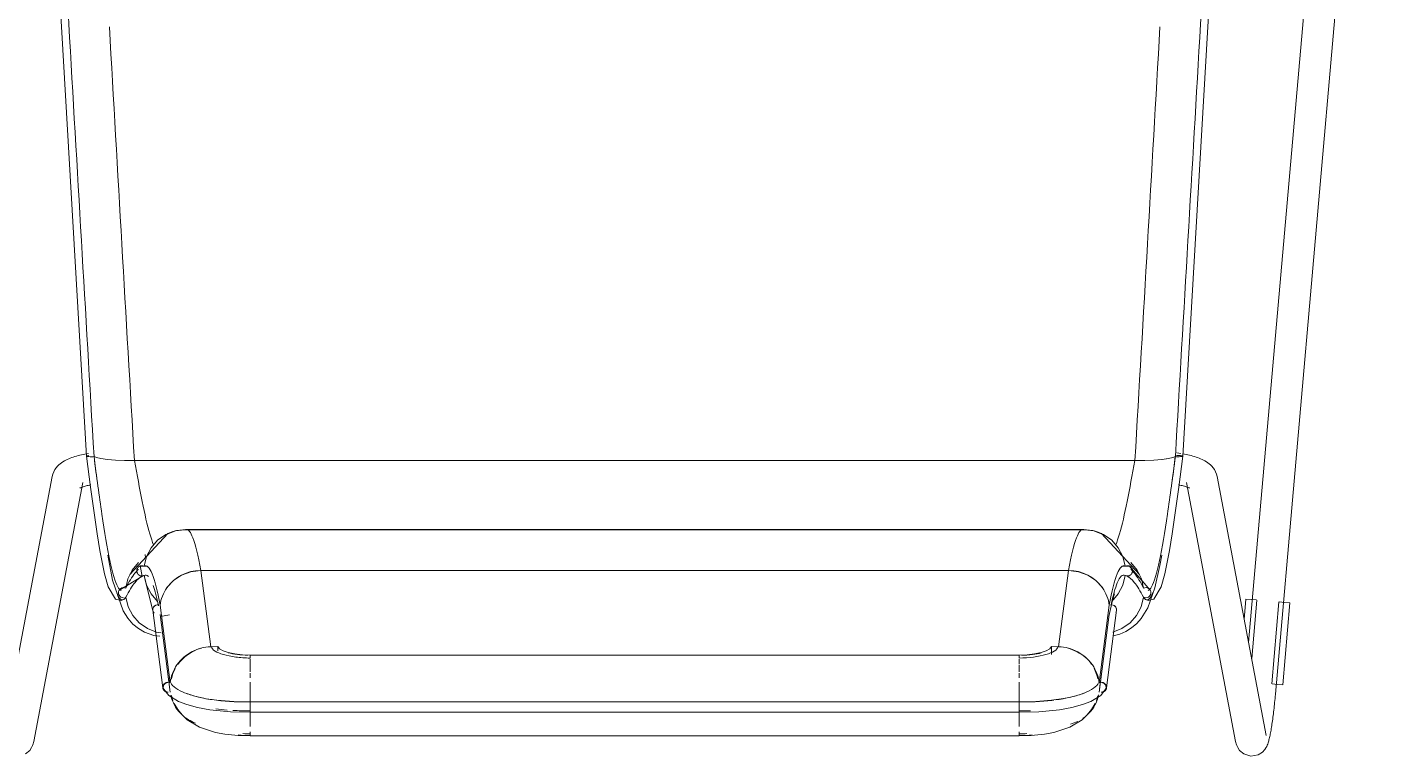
# Model space of a CAD drawing. Header units: millimetres. Extents: x 155927 to 326028, y -36033 to 97293.
# Drawn here: x 159058 to 159575, y 16565 to 16844 of the extents above; entities that cross this region are included whole.
import ezdxf

# ---------------------------------------------------------------- set-up
doc = ezdxf.new("R2010")
doc.units = ezdxf.units.MM
doc.header["$MEASUREMENT"] = 0
doc.layers.add('I-FURN', color=8, linetype='CONTINUOUS', lineweight=9)

msp = doc.modelspace()

# ---------------------------------------------------------------- linework, layer by layer
at = {"layer": 'I-FURN'}
for p, q in [((159563.41, 17032.58), (159526.12, 16608.08)), ((159536.42, 16588.21), (159575.37, 17031.53)), ((159080.7, 16679.5), (159061.41, 17011.41)), ((159500.93, 16679.5), (159520.22, 17011.41)), ((159073.31, 16678.22), (159073.87, 16678.48)), ((159073.87, 16678.48), (159074.44, 16678.71)), ((159074.44, 16678.71), (159075.02, 16678.93)), ((159075.02, 16678.93), (159075.61, 16679.14)), ((159075.61, 16679.14), (159076.22, 16679.33)), ((159076.22, 16679.33), (159076.83, 16679.51)), ((159076.83, 16679.51), (159077.46, 16679.69)), ((159077.46, 16679.69), (159078.11, 16679.85)), ((159078.11, 16679.85), (159078.76, 16680)), ((159078.76, 16680), (159079.43, 16680.14)), ((159079.43, 16680.14), (159080.11, 16680.28)), ((159080.11, 16680.28), (159080.8, 16680.4)), ((159080.76, 16679.55), (159080.7, 16679.5)), ((159080.7, 16679.5), (159080.76, 16679.55)), ((159080.7, 16679.49), (159082.26, 16667.64)), ((159080.8, 16680.4), (159081.51, 16680.52)), ((159080.94, 16679.6), (159081.23, 16679.64)), ((159081.24, 16679.64), (159080.95, 16679.6)), ((159081.26, 16679.35), (159080.96, 16679.39)), ((159080.97, 16679.39), (159081.27, 16679.35)), ((159081.23, 16679.64), (159081.61, 16679.68)), ((159081.62, 16679.68), (159081.24, 16679.64)), ((159081.65, 16679.32), (159081.26, 16679.35)), ((159081.27, 16679.35), (159081.65, 16679.32)), ((159081.65, 16679.32), (159082.11, 16679.29)), ((159082.1, 16679.29), (159081.65, 16679.32)), ((159082.6, 16679.28), (159082.1, 16679.29)), ((159082.11, 16679.29), (159082.6, 16679.29)), ((159082.6, 16679.29), (159083.1, 16679.29)), ((159083.09, 16679.29), (159082.6, 16679.28)), ((159083.57, 16679.31), (159083.09, 16679.29)), ((159083.1, 16679.29), (159083.57, 16679.31)), ((159084.47, 16678.91), (159083.57, 16679.31)), ((159083.57, 16679.31), (159084.47, 16678.91)), ((159086.21, 16678.54), (159084.47, 16678.91)), ((159084.47, 16678.91), (159086.22, 16678.54)), ((159088.68, 16678.23), (159086.21, 16678.54)), ((159086.22, 16678.54), (159088.71, 16678.23)), ((159492.92, 16678.23), (159495.42, 16678.54)), ((159495.42, 16678.54), (159492.96, 16678.23)), ((159495.42, 16678.54), (159497.16, 16678.91)), ((159497.16, 16678.91), (159495.43, 16678.54)), ((159498.07, 16679.31), (159497.16, 16678.91)), ((159497.16, 16678.91), (159498.07, 16679.31)), ((159498.07, 16679.31), (159498.54, 16679.29)), ((159498.54, 16679.29), (159498.07, 16679.31)), ((159498.54, 16679.29), (159499.03, 16679.29)), ((159499.04, 16679.28), (159498.54, 16679.29)), ((159499.07, 16679.71), (159498.57, 16679.71)), ((159498.58, 16679.71), (159499.08, 16679.71)), ((159499.41, 16680.63), (159498.68, 16680.73)), ((159499.03, 16679.29), (159499.53, 16679.29)), ((159499.53, 16679.29), (159499.04, 16679.28)), ((159499.56, 16679.7), (159499.07, 16679.71)), ((159499.08, 16679.71), (159499.57, 16679.7)), ((159500.93, 16679.49), (159499.38, 16667.64)), ((159500.12, 16680.52), (159499.41, 16680.63)), ((159499.53, 16679.29), (159499.98, 16679.32)), ((159499.98, 16679.32), (159499.53, 16679.29)), ((159500.01, 16679.68), (159499.56, 16679.7)), ((159499.57, 16679.7), (159500.02, 16679.68)), ((159499.98, 16679.32), (159500.37, 16679.35)), ((159500.37, 16679.35), (159499.98, 16679.32)), ((159500.39, 16679.64), (159500.01, 16679.68)), ((159500.02, 16679.68), (159500.4, 16679.64)), ((159500.37, 16679.35), (159500.67, 16679.39)), ((159500.67, 16679.39), (159500.37, 16679.35)), ((159500.68, 16679.6), (159500.39, 16679.64)), ((159500.4, 16679.64), (159500.69, 16679.6)), ((159500.67, 16679.39), (159500.86, 16679.44)), ((159500.86, 16679.44), (159500.67, 16679.39)), ((159500.87, 16679.55), (159500.68, 16679.6)), ((159500.69, 16679.6), (159500.87, 16679.55)), ((159501.52, 16680.28), (159500.83, 16680.4)), ((159500.93, 16679.5), (159500.86, 16679.44)), ((159500.86, 16679.44), (159500.93, 16679.49)), ((159500.93, 16679.5), (159500.87, 16679.55)), ((159500.87, 16679.55), (159500.93, 16679.5)), ((159502.2, 16680.14), (159501.52, 16680.28)), ((159502.87, 16680), (159502.2, 16680.14)), ((159503.53, 16679.85), (159502.87, 16680)), ((159504.17, 16679.69), (159503.53, 16679.85)), ((159504.8, 16679.51), (159504.17, 16679.69)), ((159505.42, 16679.33), (159504.8, 16679.51)), ((159506.02, 16679.14), (159505.42, 16679.33)), ((159506.61, 16678.93), (159506.02, 16679.14)), ((159507.19, 16678.71), (159506.61, 16678.93)), ((159507.76, 16678.48), (159507.19, 16678.71)), ((159508.33, 16678.22), (159507.76, 16678.48)), ((159067.77, 16672.64), (159068.13, 16673.53)), ((159068.13, 16673.53), (159068.57, 16674.32)), ((159068.57, 16674.32), (159069.05, 16675.01)), ((159069.05, 16675.01), (159069.56, 16675.61)), ((159069.56, 16675.61), (159070.08, 16676.12)), ((159070.08, 16676.12), (159070.61, 16676.58)), ((159070.61, 16676.58), (159071.14, 16676.98)), ((159071.14, 16676.98), (159071.68, 16677.34)), ((159071.68, 16677.34), (159072.22, 16677.66)), ((159072.22, 16677.66), (159072.75, 16677.95)), ((159072.75, 16677.95), (159073.31, 16678.22)), ((159091.76, 16677.99), (159088.71, 16678.23)), ((159088.71, 16678.23), (159091.81, 16677.99)), ((159095.29, 16677.84), (159091.81, 16677.99)), ((159091.81, 16677.99), (159095.35, 16677.84)), ((159099.04, 16677.78), (159095.35, 16677.84)), ((159095.35, 16677.84), (159099.12, 16677.78)), ((159099.12, 16677.78), (159482.52, 16677.78)), ((159482.52, 16677.78), (159099.12, 16677.78)), ((159482.52, 16677.78), (159486.28, 16677.84)), ((159486.29, 16677.84), (159482.59, 16677.78)), ((159486.28, 16677.84), (159489.82, 16677.99)), ((159489.87, 16677.99), (159486.35, 16677.84)), ((159489.82, 16677.99), (159492.92, 16678.23)), ((159492.92, 16678.23), (159489.87, 16677.99)), ((159508.88, 16677.95), (159508.33, 16678.22)), ((159509.41, 16677.66), (159508.88, 16677.95)), ((159509.95, 16677.34), (159509.41, 16677.66)), ((159510.49, 16676.98), (159509.95, 16677.34)), ((159511.02, 16676.58), (159510.49, 16676.98)), ((159511.55, 16676.12), (159511.02, 16676.58)), ((159512.07, 16675.61), (159511.55, 16676.12)), ((159512.58, 16675.01), (159512.07, 16675.61)), ((159513.07, 16674.32), (159512.58, 16675.01)), ((159513.5, 16673.53), (159513.07, 16674.32)), ((159513.87, 16672.64), (159513.5, 16673.53)), ((159067.51, 16671.65), (159048.69, 16572.36)), ((159060.48, 16570.12), (159079.3, 16669.42)), ((159067.51, 16671.65), (159067.77, 16672.64)), ((159080.12, 16667.97), (159080.51, 16668.08)), ((159080.51, 16668.08), (159080.93, 16668.19)), ((159080.93, 16668.19), (159081.38, 16668.29)), ((159081.38, 16668.29), (159081.85, 16668.39)), ((159081.85, 16668.39), (159082.34, 16668.49)), ((159499.78, 16668.39), (159499.29, 16668.49)), ((159500.25, 16668.29), (159499.78, 16668.39)), ((159500.7, 16668.19), (159500.25, 16668.29)), ((159501.12, 16668.08), (159500.7, 16668.19)), ((159501.52, 16667.97), (159501.12, 16668.08)), ((159502.33, 16669.42), (159521.15, 16570.12)), ((159514.12, 16671.65), (159513.87, 16672.64)), ((159532.94, 16572.36), (159514.12, 16671.65)), ((159078.08, 16667.19), (159078.1, 16667.2)), ((159078.1, 16667.2), (159078.18, 16667.24)), ((159078.18, 16667.24), (159078.26, 16667.29)), ((159078.26, 16667.29), (159078.42, 16667.37)), ((159078.42, 16667.37), (159078.61, 16667.45)), ((159078.61, 16667.45), (159078.84, 16667.55)), ((159078.84, 16667.55), (159079.11, 16667.65)), ((159079.11, 16667.65), (159079.41, 16667.76)), ((159079.41, 16667.76), (159079.75, 16667.86)), ((159079.75, 16667.86), (159080.12, 16667.97)), ((159082.26, 16667.64), (159083.61, 16657.71)), ((159499.38, 16667.64), (159498.02, 16657.71)), ((159501.88, 16667.86), (159501.52, 16667.97)), ((159502.22, 16667.76), (159501.88, 16667.86)), ((159502.52, 16667.65), (159502.22, 16667.76)), ((159502.79, 16667.55), (159502.52, 16667.65)), ((159503.02, 16667.45), (159502.79, 16667.55)), ((159503.22, 16667.37), (159503.02, 16667.45)), ((159503.37, 16667.29), (159503.22, 16667.37)), ((159503.46, 16667.24), (159503.37, 16667.29)), ((159503.53, 16667.2), (159503.46, 16667.24)), ((159503.55, 16667.19), (159503.53, 16667.2)), ((159083.61, 16657.71), (159084.79, 16649.69)), ((159498.02, 16657.71), (159496.84, 16649.69)), ((159084.79, 16649.69), (159085.83, 16643.38)), ((159097.25, 16634.16), (159111.85, 16649.86)), ((159111.06, 16649.44), (159107.93, 16647.27)), ((159107.93, 16647.26), (159111.07, 16649.43)), ((159110.75, 16649.26), (159115.21, 16650.99)), ((159114.63, 16650.8), (159111.06, 16649.44)), ((159111.07, 16649.43), (159114.63, 16650.8)), ((159111.85, 16649.86), (159113.77, 16650.56)), ((159118.42, 16651.28), (159114.63, 16650.8)), ((159114.63, 16650.8), (159118.42, 16651.27)), ((159115.21, 16650.99), (159118.96, 16651.43)), ((159118.42, 16651.28), (159463.21, 16651.28)), ((159463.21, 16651.28), (159118.42, 16651.28)), ((159157.87, 16651.43), (159118.96, 16651.43)), ((159462.67, 16651.43), (159157.87, 16651.43)), ((159466.42, 16650.99), (159462.67, 16651.43)), ((159467, 16650.8), (159463.21, 16651.28)), ((159463.21, 16651.27), (159467, 16650.8)), ((159470.88, 16649.26), (159466.42, 16650.99)), ((159467, 16650.8), (159470.57, 16649.43)), ((159470.57, 16649.44), (159467, 16650.8)), ((159469.78, 16649.86), (159467.86, 16650.56)), ((159484.38, 16634.16), (159469.78, 16649.86)), ((159473.71, 16647.27), (159470.57, 16649.44)), ((159470.57, 16649.43), (159473.7, 16647.26)), ((159496.84, 16649.69), (159495.8, 16643.38)), ((159085.83, 16643.38), (159087.63, 16634.36)), ((159105.42, 16644.4), (159103.66, 16641)), ((159103.67, 16641), (159105.42, 16644.39)), ((159107.93, 16647.27), (159105.42, 16644.4)), ((159105.42, 16644.39), (159107.93, 16647.26)), ((159473.7, 16647.26), (159476.21, 16644.39)), ((159476.21, 16644.4), (159473.71, 16647.27)), ((159477.97, 16641), (159476.21, 16644.4)), ((159476.21, 16644.39), (159477.96, 16641)), ((159495.8, 16643.38), (159494, 16634.36)), ((159088.81, 16641.58), (159090.71, 16631.92)), ((159100.59, 16638.67), (159098.19, 16635.83)), ((159098.2, 16635.83), (159100.59, 16638.67)), ((159100.48, 16636.89), (159100.87, 16637.2)), ((159100.86, 16637.2), (159100.48, 16636.89)), ((159101.31, 16637.4), (159100.86, 16637.2)), ((159100.87, 16637.2), (159101.32, 16637.4)), ((159100.96, 16637.25), (159103.84, 16637.3)), ((159101.26, 16637.39), (159102.09, 16633.5)), ((159101.8, 16637.49), (159101.31, 16637.4)), ((159101.32, 16637.4), (159101.81, 16637.48)), ((159102.3, 16637.45), (159101.8, 16637.49)), ((159101.81, 16637.48), (159102.3, 16637.45)), ((159102.3, 16637.45), (159102.77, 16637.28)), ((159102.77, 16637.29), (159102.3, 16637.45)), ((159103.66, 16641), (159102.77, 16637.29)), ((159480.67, 16637.25), (159477.79, 16637.3)), ((159478.86, 16637.29), (159477.97, 16641)), ((159478.86, 16637.28), (159479.33, 16637.45)), ((159479.33, 16637.45), (159478.86, 16637.29)), ((159479.83, 16637.49), (159479.33, 16637.45)), ((159479.33, 16637.45), (159479.82, 16637.48)), ((159479.82, 16637.48), (159480.32, 16637.4)), ((159480.32, 16637.4), (159479.83, 16637.49)), ((159480.32, 16637.4), (159480.77, 16637.2)), ((159480.77, 16637.2), (159480.32, 16637.4)), ((159488.5, 16627.97), (159480.37, 16637.39)), ((159480.77, 16637.2), (159481.15, 16636.89)), ((159481.15, 16636.89), (159480.77, 16637.2)), ((159481.04, 16638.67), (159483.44, 16635.83)), ((159483.45, 16635.83), (159481.04, 16638.67)), ((159490.2, 16628.99), (159492.09, 16637.52)), ((159492.09, 16637.52), (159492.83, 16641.58)), ((159087.63, 16634.36), (159089.04, 16629.36)), ((159090.71, 16631.92), (159094.7, 16620.2)), ((159093.14, 16627.97), (159102.53, 16633.68)), ((159095.76, 16628.89), (159096.55, 16632.51)), ((159096.55, 16632.51), (159095.76, 16628.9)), ((159096.55, 16632.51), (159098.2, 16635.83)), ((159098.19, 16635.83), (159096.55, 16632.51)), ((159099.93, 16635.53), (159100, 16636.02)), ((159100, 16636.02), (159099.93, 16635.53)), ((159100, 16635.04), (159099.93, 16635.53)), ((159099.93, 16635.53), (159100, 16635.04)), ((159100, 16636.02), (159100.19, 16636.48)), ((159100.19, 16636.48), (159100, 16636.02)), ((159100.19, 16634.58), (159100, 16635.04)), ((159100, 16635.04), (159100.19, 16634.58)), ((159100.19, 16636.48), (159100.48, 16636.89)), ((159100.48, 16636.89), (159100.19, 16636.48)), ((159100.48, 16634.18), (159100.19, 16634.58)), ((159100.19, 16634.58), (159100.48, 16634.18)), ((159100.87, 16633.86), (159100.48, 16634.18)), ((159100.48, 16634.18), (159100.86, 16633.86)), ((159100.86, 16633.86), (159101.31, 16633.66)), ((159101.32, 16633.66), (159100.87, 16633.86)), ((159101.31, 16633.66), (159101.8, 16633.58)), ((159101.81, 16633.58), (159101.32, 16633.66)), ((159101.8, 16633.58), (159102.3, 16633.62)), ((159102.3, 16633.62), (159101.81, 16633.58)), ((159102.77, 16633.78), (159102.3, 16633.62)), ((159102.3, 16633.62), (159102.77, 16633.78)), ((159102.77, 16633.78), (159103.66, 16630.06)), ((159103.13, 16631.93), (159102.8, 16633.8)), ((159106.1, 16620.32), (159103.13, 16631.93)), ((159117.14, 16633.88), (159114.03, 16631.81)), ((159120.69, 16635.2), (159117.14, 16633.88)), ((159124.46, 16635.68), (159120.69, 16635.2)), ((159128.32, 16606.4), (159124.46, 16635.68)), ((159124.46, 16635.68), (159457.17, 16635.68)), ((159457.17, 16635.68), (159124.46, 16635.68)), ((159457.17, 16635.68), (159453.31, 16606.4)), ((159460.94, 16635.2), (159457.17, 16635.68)), ((159464.49, 16633.88), (159460.94, 16635.2)), ((159467.6, 16631.81), (159464.49, 16633.88)), ((159477.97, 16630.06), (159478.86, 16633.78)), ((159479.33, 16633.62), (159478.86, 16633.78)), ((159478.86, 16633.78), (159479.33, 16633.62)), ((159479.54, 16633.5), (159479.11, 16633.68)), ((159479.82, 16633.58), (159479.33, 16633.62)), ((159479.33, 16633.62), (159479.83, 16633.58)), ((159480.32, 16633.66), (159479.82, 16633.58)), ((159479.83, 16633.58), (159480.32, 16633.66)), ((159480.77, 16633.86), (159480.32, 16633.66)), ((159480.32, 16633.66), (159480.77, 16633.86)), ((159481.15, 16634.18), (159480.77, 16633.86)), ((159480.77, 16633.86), (159481.15, 16634.18)), ((159481.15, 16636.89), (159481.44, 16636.48)), ((159481.45, 16636.48), (159481.15, 16636.89)), ((159481.44, 16634.58), (159481.15, 16634.18)), ((159481.15, 16634.18), (159481.45, 16634.58)), ((159481.44, 16636.48), (159481.63, 16636.02)), ((159481.63, 16635.04), (159481.44, 16634.58)), ((159481.64, 16636.02), (159481.45, 16636.48)), ((159481.45, 16634.58), (159481.64, 16635.04)), ((159481.63, 16636.02), (159481.7, 16635.53)), ((159481.7, 16635.53), (159481.63, 16635.04)), ((159481.7, 16635.53), (159481.64, 16636.02)), ((159481.64, 16635.04), (159481.7, 16635.53)), ((159483.44, 16635.83), (159485.08, 16632.51)), ((159485.09, 16632.51), (159483.45, 16635.83)), ((159485.08, 16632.51), (159485.87, 16628.89)), ((159485.87, 16628.9), (159485.09, 16632.51)), ((159494, 16634.36), (159492.6, 16629.36)), ((159089.04, 16629.36), (159091.81, 16624.72)), ((159092.94, 16627.11), (159093, 16627.6)), ((159093, 16627.6), (159092.94, 16627.11)), ((159093.01, 16626.63), (159092.94, 16627.11)), ((159092.94, 16627.11), (159093.01, 16626.63)), ((159093, 16627.6), (159093.18, 16628.06)), ((159093.18, 16628.06), (159093, 16627.6)), ((159093.18, 16628.06), (159093.47, 16628.46)), ((159093.47, 16628.46), (159093.18, 16628.06)), ((159093.47, 16628.46), (159093.85, 16628.78)), ((159093.85, 16628.78), (159093.47, 16628.46)), ((159094.3, 16628.99), (159093.85, 16628.78)), ((159093.85, 16628.78), (159094.3, 16628.98)), ((159094.79, 16629.08), (159094.3, 16628.99)), ((159094.3, 16628.98), (159094.79, 16629.07)), ((159095.29, 16629.05), (159094.79, 16629.08)), ((159094.79, 16629.07), (159095.29, 16629.05)), ((159095.29, 16629.05), (159095.76, 16628.89)), ((159095.76, 16628.9), (159095.29, 16629.05)), ((159103.66, 16630.06), (159105.42, 16626.67)), ((159105.42, 16626.67), (159107.93, 16623.8)), ((159114.03, 16631.81), (159111.54, 16629.07)), ((159470.09, 16629.07), (159467.6, 16631.81)), ((159473.71, 16623.8), (159476.21, 16626.67)), ((159474.71, 16626.7), (159473.95, 16624.26)), ((159476.21, 16626.67), (159477.97, 16630.06)), ((159485.87, 16628.89), (159486.34, 16629.05)), ((159486.34, 16629.05), (159485.87, 16628.9)), ((159486.84, 16629.08), (159486.34, 16629.05)), ((159486.34, 16629.05), (159486.84, 16629.07)), ((159487.34, 16628.99), (159486.84, 16629.08)), ((159486.84, 16629.07), (159487.33, 16628.98)), ((159487.33, 16628.98), (159487.78, 16628.78)), ((159487.79, 16628.78), (159487.34, 16628.99)), ((159487.53, 16621.37), (159490.2, 16628.99)), ((159487.78, 16628.78), (159488.16, 16628.46)), ((159488.16, 16628.46), (159487.79, 16628.78)), ((159488.16, 16628.46), (159488.45, 16628.06)), ((159488.45, 16628.06), (159488.16, 16628.46)), ((159488.34, 16628.24), (159488.47, 16628.03)), ((159488.45, 16628.06), (159488.63, 16627.6)), ((159488.64, 16627.6), (159488.45, 16628.06)), ((159488.69, 16627.11), (159488.62, 16626.63)), ((159488.62, 16626.63), (159488.7, 16627.11)), ((159488.63, 16627.6), (159488.69, 16627.11)), ((159488.7, 16627.11), (159488.64, 16627.6)), ((159492.6, 16629.36), (159489.83, 16624.72)), ((159091.81, 16624.72), (159093.99, 16624.19)), ((159093.21, 16626.18), (159093.01, 16626.63)), ((159093.01, 16626.63), (159093.21, 16626.17)), ((159093.51, 16625.78), (159093.21, 16626.18)), ((159093.21, 16626.17), (159093.51, 16625.78)), ((159093.9, 16625.47), (159093.51, 16625.78)), ((159093.51, 16625.78), (159093.89, 16625.47)), ((159093.89, 16625.47), (159094.35, 16625.28)), ((159094.35, 16625.28), (159093.9, 16625.47)), ((159093.99, 16624.19), (159094.91, 16624.49)), ((159094.85, 16625.2), (159094.35, 16625.28)), ((159094.35, 16625.28), (159094.84, 16625.2)), ((159095.81, 16625.41), (159095.34, 16625.25)), ((159095.34, 16625.24), (159095.81, 16625.41)), ((159095.81, 16625.41), (159096.72, 16621.78)), ((159096.72, 16621.78), (159098.46, 16618.46)), ((159106.32, 16621.54), (159106.14, 16621.1)), ((159106.62, 16621.92), (159106.32, 16621.54)), ((159107, 16622.22), (159106.62, 16621.92)), ((159107.45, 16622.42), (159107, 16622.22)), ((159107.95, 16622.49), (159107.45, 16622.42)), ((159108.44, 16622.46), (159107.95, 16622.49)), ((159108.91, 16622.3), (159112.76, 16592.6)), ((159472.72, 16622.3), (159468.88, 16592.6)), ((159473.95, 16624.26), (159472.58, 16617.97)), ((159473.69, 16622.49), (159473.19, 16622.46)), ((159474.18, 16622.42), (159473.69, 16622.49)), ((159474.63, 16622.22), (159474.18, 16622.42)), ((159475.01, 16621.92), (159474.63, 16622.22)), ((159475.31, 16621.54), (159475.01, 16621.92)), ((159475.5, 16621.1), (159475.31, 16621.54)), ((159483.17, 16618.46), (159484.91, 16621.78)), ((159484.91, 16621.78), (159485.82, 16625.41)), ((159486.29, 16625.25), (159485.82, 16625.41)), ((159485.82, 16625.41), (159486.29, 16625.24)), ((159486.79, 16625.2), (159486.29, 16625.25)), ((159486.29, 16625.24), (159486.79, 16625.2)), ((159487.64, 16624.19), (159486.73, 16624.49)), ((159487.28, 16625.28), (159486.79, 16625.2)), ((159486.79, 16625.2), (159487.28, 16625.28)), ((159487.73, 16625.47), (159487.28, 16625.28)), ((159487.28, 16625.28), (159487.74, 16625.47)), ((159489.83, 16624.72), (159487.64, 16624.19)), ((159488.12, 16625.78), (159487.73, 16625.47)), ((159487.74, 16625.47), (159488.13, 16625.78)), ((159488.42, 16626.18), (159488.12, 16625.78)), ((159488.13, 16625.78), (159488.43, 16626.17)), ((159488.62, 16626.63), (159488.42, 16626.18)), ((159488.43, 16626.17), (159488.62, 16626.63)), ((159525.08, 16624.71), (159524.39, 16616.82)), ((159525.08, 16624.71), (159527.12, 16624.53)), ((159527.12, 16624.53), (159529.19, 16624.35)), ((159527.34, 16601.9), (159529.31, 16624.34)), ((159537.76, 16623.6), (159535, 16592.19)), ((159537.88, 16623.59), (159539.95, 16623.41)), ((159541.99, 16623.23), (159539.23, 16591.81)), ((159539.95, 16623.41), (159541.99, 16623.23)), ((159094.7, 16620.2), (159096.51, 16617.38)), ((159096.51, 16617.38), (159098.51, 16615.14)), ((159098.46, 16618.46), (159100.94, 16615.63)), ((159106.14, 16621.1), (159106.07, 16620.63)), ((159106.07, 16620.63), (159106.13, 16620.16)), ((159109.94, 16590.62), (159106.08, 16620.4)), ((159106.13, 16620.16), (159106.32, 16619.72)), ((159106.32, 16619.72), (159106.62, 16619.33)), ((159112.78, 16589.06), (159108.93, 16618.75)), ((159109.06, 16617.97), (159112.55, 16618.66)), ((159472.7, 16618.75), (159468.85, 16589.06)), ((159475.55, 16620.4), (159471.69, 16590.62)), ((159475.31, 16619.72), (159475.5, 16620.16)), ((159475.56, 16620.63), (159475.5, 16621.1)), ((159475.5, 16620.16), (159475.56, 16620.63)), ((159480.69, 16615.63), (159483.17, 16618.46)), ((159483.28, 16615.29), (159485.02, 16617.25)), ((159485.02, 16617.25), (159487.53, 16621.37)), ((159098.51, 16615.14), (159100.67, 16613.36)), ((159100.67, 16613.36), (159102.95, 16612.02)), ((159100.94, 16615.63), (159104.02, 16613.46)), ((159102.95, 16612.02), (159106.55, 16610.72)), ((159104.02, 16613.46), (159107.54, 16612.06)), ((159109.28, 16611.69), (159107.54, 16612.07)), ((159107.54, 16612.06), (159109.28, 16611.69)), ((159474.1, 16612.06), (159477.61, 16613.46)), ((159474.24, 16610.55), (159476.74, 16611.2)), ((159476.74, 16611.2), (159479.11, 16612.23)), ((159477.61, 16613.46), (159480.69, 16615.63)), ((159479.11, 16612.23), (159481.31, 16613.61)), ((159481.31, 16613.61), (159483.28, 16615.29)), ((159106.55, 16610.72), (159108.81, 16610.43)), ((159131.04, 16606.47), (159128.32, 16606.4)), ((159131.04, 16606.47), (159131.04, 16604.8)), ((159131.67, 16605.61), (159131.04, 16606.47)), ((159131.04, 16606.45), (159131.04, 16604.8)), ((159450.6, 16606.47), (159449.96, 16605.61)), ((159450.6, 16603.46), (159450.6, 16606.47)), ((159453.31, 16606.4), (159450.6, 16606.47)), ((159450.6, 16603.46), (159450.6, 16606.45)), ((159133.03, 16604.82), (159131.67, 16605.61)), ((159135.01, 16604.15), (159133.03, 16604.82)), ((159137.5, 16603.64), (159135.01, 16604.15)), ((159140.35, 16603.32), (159137.5, 16603.64)), ((159143.39, 16603.21), (159140.35, 16603.32)), ((159438.24, 16603.21), (159143.39, 16603.21)), ((159143.39, 16603.15), (159438.24, 16603.15)), ((159143.39, 16599.89), (159143.39, 16601.62)), ((159441.28, 16603.32), (159438.24, 16603.21)), ((159438.24, 16601.62), (159438.24, 16599.89)), ((159444.13, 16603.64), (159441.28, 16603.32)), ((159446.62, 16604.15), (159444.13, 16603.64)), ((159448.61, 16604.82), (159446.62, 16604.15)), ((159449.96, 16605.61), (159448.61, 16604.82)), ((159143.39, 16599.82), (159143.39, 16599.75)), ((159143.39, 16596.84), (159143.39, 16599.79)), ((159143.39, 16594.47), (159143.39, 16596.31)), ((159438.24, 16599.75), (159438.24, 16599.82)), ((159438.24, 16599.3), (159438.24, 16596.84)), ((159438.24, 16596.31), (159438.24, 16594.47)), ((159112.01, 16595.03), (159112.32, 16592.59)), ((159143.39, 16589.29), (159143.39, 16592.84)), ((159438.24, 16592.84), (159438.24, 16589.29)), ((159469.63, 16595.03), (159469.01, 16590.25)), ((159537.19, 16591.99), (159535.12, 16592.18)), ((159539.23, 16591.81), (159537.19, 16591.99)), ((159110.29, 16590.12), (159112.19, 16587.74)), ((159112.19, 16587.74), (159116.02, 16585.43)), ((159116.02, 16585.43), (159119.18, 16584.24)), ((159118.72, 16588.58), (159122.16, 16587.48)), ((159122.16, 16587.48), (159126.59, 16586.51)), ((159126.59, 16586.51), (159130.6, 16585.92)), ((159130.6, 16585.92), (159137.17, 16585.39)), ((159137.17, 16585.39), (159143.39, 16585.31)), ((159143.39, 16589.09), (159143.39, 16585.28)), ((159143.39, 16585.28), (159143.39, 16589.09)), ((159438.24, 16585.31), (159143.39, 16585.31)), ((159438.24, 16585.28), (159438.24, 16589.09)), ((159438.24, 16589.09), (159438.24, 16585.28)), ((159438.24, 16585.31), (159444.65, 16585.4)), ((159438.24, 16585.3), (159438.24, 16581.35)), ((159438.24, 16585.2), (159438.24, 16585.3)), ((159444.65, 16585.4), (159450.64, 16585.88)), ((159450.64, 16585.88), (159456.08, 16586.71)), ((159456.08, 16586.71), (159459.57, 16587.51)), ((159459.57, 16587.51), (159462.4, 16588.39)), ((159462.4, 16588.39), (159462.91, 16588.58)), ((159465.62, 16585.43), (159462.45, 16584.24)), ((159469.45, 16587.74), (159465.62, 16585.43)), ((159471.34, 16590.12), (159469.45, 16587.74)), ((159536.12, 16585.06), (159536.19, 16585.8)), ((159536.19, 16585.8), (159536.27, 16586.55)), ((159536.27, 16586.55), (159536.34, 16587.3)), ((159536.34, 16587.3), (159536.4, 16588.05)), ((159536.4, 16588.05), (159536.42, 16588.21)), ((159114.32, 16584.63), (159115.65, 16582.36)), ((159115.65, 16582.36), (159117.32, 16580.29)), ((159117.32, 16580.29), (159119.3, 16578.45)), ((159119.18, 16584.24), (159123.23, 16583.16)), ((159123.23, 16583.16), (159127.94, 16582.29)), ((159127.94, 16582.29), (159135.83, 16581.5)), ((159135.83, 16581.5), (159143.39, 16581.35)), ((159143.39, 16581.35), (159143.39, 16585.2)), ((159143.39, 16585.2), (159143.39, 16584.98)), ((159143.39, 16584.98), (159143.39, 16584.64)), ((159143.39, 16584.64), (159143.39, 16584.23)), ((159143.39, 16584.23), (159143.39, 16583.75)), ((159143.39, 16583.75), (159143.39, 16583.25)), ((159143.39, 16583.25), (159143.39, 16582.76)), ((159143.39, 16582.76), (159143.39, 16582.31)), ((159143.39, 16582.31), (159143.39, 16581.92)), ((159143.39, 16581.92), (159143.39, 16581.61)), ((159143.39, 16581.61), (159143.39, 16581.42)), ((159143.39, 16581.59), (159143.39, 16578.57)), ((159143.39, 16578.58), (159143.39, 16581.59)), ((159143.39, 16581.42), (159143.39, 16581.35)), ((159143.39, 16581.35), (159438.24, 16581.35)), ((159438.24, 16584.98), (159438.24, 16585.2)), ((159438.24, 16584.64), (159438.24, 16584.98)), ((159438.24, 16584.23), (159438.24, 16584.64)), ((159438.24, 16583.75), (159438.24, 16584.23)), ((159438.24, 16583.25), (159438.24, 16583.75)), ((159438.24, 16582.76), (159438.24, 16583.25)), ((159438.24, 16582.31), (159438.24, 16582.76)), ((159438.24, 16581.92), (159438.24, 16582.31)), ((159438.24, 16581.61), (159438.24, 16581.92)), ((159438.24, 16581.42), (159438.24, 16581.61)), ((159438.24, 16578.57), (159438.24, 16581.59)), ((159438.24, 16581.59), (159438.24, 16578.58)), ((159445.8, 16581.5), (159438.24, 16581.35)), ((159438.24, 16581.35), (159438.24, 16581.42)), ((159453.69, 16582.29), (159445.8, 16581.5)), ((159458.41, 16583.16), (159453.69, 16582.29)), ((159462.45, 16584.24), (159458.41, 16583.16)), ((159464.31, 16580.29), (159462.33, 16578.45)), ((159465.98, 16582.36), (159464.31, 16580.29)), ((159467.31, 16584.63), (159465.98, 16582.36)), ((159535.55, 16580.04), (159535.64, 16580.73)), ((159535.64, 16580.73), (159535.72, 16581.43)), ((159535.72, 16581.43), (159535.8, 16582.14)), ((159535.8, 16582.14), (159535.89, 16582.86)), ((159535.89, 16582.86), (159535.97, 16583.58)), ((159535.97, 16583.58), (159536.04, 16584.32)), ((159536.04, 16584.32), (159536.12, 16585.06)), ((159119.3, 16578.45), (159124.01, 16575.58)), ((159124.01, 16575.58), (159130.17, 16573.56)), ((159143.39, 16575.83), (159143.39, 16578.41)), ((159438.24, 16578.41), (159438.24, 16575.83)), ((159457.62, 16575.58), (159451.47, 16573.56)), ((159462.33, 16578.45), (159457.62, 16575.58)), ((159534.74, 16574.49), (159534.83, 16575.04)), ((159534.83, 16575.04), (159534.92, 16575.61)), ((159534.92, 16575.61), (159535.02, 16576.2)), ((159535.02, 16576.2), (159535.11, 16576.8)), ((159535.11, 16576.8), (159535.2, 16577.42)), ((159535.2, 16577.42), (159535.29, 16578.06)), ((159535.29, 16578.06), (159535.38, 16578.7)), ((159535.38, 16578.7), (159535.46, 16579.37)), ((159535.46, 16579.37), (159535.55, 16580.04)), ((159060.4, 16569.71), (159060.48, 16570.12)), ((159130.17, 16573.56), (159133.66, 16572.91)), ((159133.66, 16572.91), (159138.87, 16572.39)), ((159138.87, 16572.39), (159143.39, 16572.31)), ((159143.39, 16572.33), (159143.39, 16573.8)), ((159143.39, 16572.48), (159143.39, 16572.31)), ((159143.39, 16572.31), (159438.24, 16572.31)), ((159438.24, 16573.8), (159438.24, 16572.33)), ((159438.24, 16572.31), (159438.24, 16572.48)), ((159442.76, 16572.39), (159438.24, 16572.31)), ((159447.97, 16572.91), (159442.76, 16572.39)), ((159451.47, 16573.56), (159447.97, 16572.91)), ((159521.24, 16569.71), (159521.15, 16570.12)), ((159533.61, 16569.54), (159533.74, 16569.93)), ((159533.74, 16569.93), (159533.85, 16570.33)), ((159533.85, 16570.33), (159533.96, 16570.73)), ((159533.96, 16570.73), (159534.07, 16571.14)), ((159534.07, 16571.14), (159534.17, 16571.57)), ((159534.17, 16571.57), (159534.26, 16572.01)), ((159534.26, 16572.01), (159534.36, 16572.47)), ((159534.36, 16572.47), (159534.46, 16572.95)), ((159534.46, 16572.95), (159534.55, 16573.45)), ((159534.55, 16573.45), (159534.65, 16573.96)), ((159534.65, 16573.96), (159534.74, 16574.49)), ((159057.35, 16565.37), (159058.92, 16566.69)), ((159058.92, 16566.69), (159059.67, 16567.77)), ((159059.67, 16567.77), (159060.05, 16568.57)), ((159060.05, 16568.57), (159060.26, 16569.19)), ((159060.26, 16569.19), (159060.4, 16569.71)), ((159521.37, 16569.19), (159521.24, 16569.71)), ((159521.59, 16568.57), (159521.37, 16569.19)), ((159521.96, 16567.77), (159521.59, 16568.57)), ((159522.71, 16566.69), (159521.96, 16567.77)), ((159524.29, 16565.37), (159522.71, 16566.69)), ((159524.29, 16565.37), (159527.04, 16564.53)), ((159527.04, 16564.53), (159529.8, 16565.02)), ((159529.8, 16565.02), (159531.45, 16566.06)), ((159531.45, 16566.06), (159532.31, 16566.97)), ((159532.31, 16566.97), (159532.78, 16567.67)), ((159532.78, 16567.67), (159533.09, 16568.23)), ((159533.09, 16568.23), (159533.3, 16568.7)), ((159533.3, 16568.7), (159533.47, 16569.13)), ((159533.47, 16569.13), (159533.61, 16569.54))]:
    msp.add_line(p, q, dxfattribs=at)
for centre, major_axis, ratio, start_param, end_param in [((159124.59, 16620.61), (15.78, 0), 0.955139, 1.579038, 2.545717), ((159457.04, 16620.61), (15.78, 0), 0.955139, 0.595876, 1.562553), ((159124.59, 16620.61), (15.78, 0), 0.955139, 2.545839, 2.787386), ((159457.04, 16620.61), (15.78, 0), 0.955139, 0.354206, 0.595753), ((159108.03, 16620.63), (1.96, 0), 0.955139, 1.359855, 3.903556), ((159124.59, 16620.61), (15.78, 0), 0.955139, 2.787556, 3.029056), ((159457.04, 16620.61), (15.78, 0), 0.955139, 0.112537, 0.354036), ((159473.6, 16620.63), (1.96, 0), 0.955139, 5.775592, 8.064923), ((159143.39, 16588.06), (0, 15.75), 0.000004, 0.290246, 0.472486), ((159438.24, 16588.06), (0, 15.75), 0.000004, 5.8107, 5.99294), ((159143.39, 16576.59), (12.4, 0), 0.287441, 4.492176, 4.712389), ((159438.24, 16576.59), (12.4, 0), 0.287441, 4.712389, 4.950404)]:
    msp.add_ellipse(centre, major_axis=major_axis, ratio=ratio, start_param=start_param, end_param=end_param, dxfattribs=at)
for points in [[(159064.25, 17011.31), (159067.47, 16955.9), (159073.91, 16845.14), (159080.35, 16734.54), (159083.57, 16679.31)], [(159517.39, 17011.31), (159514.17, 16955.9), (159507.73, 16845.14), (159501.29, 16734.54), (159498.07, 16679.31)], [(159099.04, 16677.78), (159095.84, 16733.14), (159092.65, 16788.56), (159089.45, 16844.02)], [(159492.18, 16844.02), (159488.99, 16788.56), (159485.79, 16733.14), (159482.59, 16677.78)], [(159084.77, 16669.94), (159084.37, 16673.04), (159083.98, 16676.17), (159083.58, 16679.3)], [(159496.89, 16670.14), (159497.28, 16673.17), (159497.66, 16676.24), (159498.05, 16679.3)], [(159118.96, 16651.43), (159118.78, 16651.43), (159118.6, 16651.38), (159118.42, 16651.27)], [(159463.21, 16651.27), (159463.03, 16651.38), (159462.85, 16651.43), (159462.67, 16651.43)], [(159108.91, 16622.3), (159107.89, 16627.8), (159105.84, 16635.87), (159103.8, 16637.83), (159102.77, 16637.28)], [(159103.33, 16640.35), (159103.28, 16640.81), (159103.22, 16641.28), (159103.16, 16641.75)], [(159472.72, 16622.3), (159473.74, 16627.8), (159475.79, 16635.87), (159477.84, 16637.83), (159478.86, 16637.28)], [(159104.41, 16633.36), (159103.86, 16633.93), (159103.32, 16634.07), (159102.77, 16633.78)], [(159108.29, 16622.09), (159107.63, 16625.22), (159106.97, 16628.13), (159106.31, 16629.86)], [(159128.32, 16606.4), (159127.03, 16606.36), (159124.52, 16606), (159120.92, 16604.59), (159117.78, 16602.4), (159115.25, 16599.56), (159113.49, 16596.22), (159112.9, 16593.84), (159112.76, 16592.6)], [(159143.39, 16602.09), (159141.5, 16602.11), (159137.76, 16602.38), (159132.96, 16603.34), (159129.64, 16604.73), (159128.7, 16605.83), (159128.57, 16606.39)], [(159453.06, 16606.39), (159452.81, 16605.28), (159449.43, 16603.11), (159442.03, 16602.14), (159438.24, 16602.09)], [(159468.88, 16592.6), (159468.73, 16593.84), (159468.15, 16596.22), (159466.38, 16599.56), (159463.85, 16602.4), (159460.71, 16604.59), (159457.11, 16606), (159454.61, 16606.36), (159453.31, 16606.4)], [(159135.01, 16604.1), (159137.07, 16603.55), (159139.78, 16603.27), (159142.55, 16603.17)], [(159439.08, 16603.16), (159441.86, 16603.22), (159445, 16603.49), (159446.62, 16604.1)], [(159113.22, 16594.12), (159113.53, 16595.5), (159114.03, 16596.87), (159114.73, 16598.13)], [(159466.89, 16598.11), (159467.59, 16596.85), (159467.99, 16595.49), (159468.33, 16594.11)], [(159118.55, 16588.64), (159117.09, 16589.21), (159114.62, 16590.48), (159113.31, 16591.88), (159112.96, 16592.61)], [(159468.67, 16592.61), (159468.32, 16591.88), (159467.01, 16590.48), (159463.31, 16588.58), (159458.24, 16587.05), (159454.14, 16586.31), (159451.98, 16586.02)], [(159469.14, 16592.76), (159469.22, 16592.77), (159469.39, 16592.79), (159469.55, 16592.79), (159469.64, 16592.78)], [(159113.84, 16585.72), (159113.59, 16586.37), (159113.42, 16587.05), (159113.28, 16587.74)], [(159468.39, 16587.65), (159468.23, 16586.99), (159468.04, 16586.34), (159467.8, 16585.71)], [(159134.58, 16582.12), (159133.1, 16582.23), (159131.65, 16582.38), (159130.24, 16582.56)], [(159143.39, 16581.88), (159141.17, 16581.84), (159138.97, 16581.87), (159136.79, 16581.99)], [(159442.51, 16581.9), (159441.09, 16581.86), (159439.67, 16581.86), (159438.24, 16581.88)], [(159457.85, 16576.76), (159458.8, 16577.01), (159459.74, 16577.36), (159460.63, 16577.79)], [(159143.39, 16572.4), (159141.81, 16572.4), (159140.31, 16572.47), (159138.88, 16572.61)], [(159443.21, 16572.62), (159441.63, 16572.47), (159439.96, 16572.39), (159438.24, 16572.4)]]:
    msp.add_open_spline(points, degree=3, dxfattribs=at)
for points, knots in [([(159093.93, 16628.01), (159093.53, 16628.21), (159092.1, 16629.81), (159089.67, 16638.11), (159086.62, 16656.54), (159084.58, 16671.76), (159083.57, 16679.31)], [0.1500589, 0.1500589, 0.1500589, 0.1500589, 0.25, 0.5, 0.75, 1, 1, 1, 1]), ([(159487.7, 16628.01), (159488.11, 16628.21), (159489.53, 16629.81), (159491.97, 16638.11), (159495.02, 16656.54), (159497.05, 16671.76), (159498.07, 16679.31)], [0.1500588, 0.1500588, 0.1500588, 0.1500588, 0.25, 0.5, 0.75, 1, 1, 1, 1]), ([(159106.41, 16645.51), (159105.93, 16646.65), (159104.47, 16650.9), (159102.04, 16661.61), (159100.09, 16672.39), (159099.12, 16677.78)], [0.375, 0.375, 0.375, 0.375, 0.5, 0.75, 1, 1, 1, 1]), ([(159482.52, 16677.78), (159481.54, 16672.39), (159479.6, 16661.61), (159477.16, 16650.9), (159475.7, 16646.65), (159475.22, 16645.51)], [0, 0, 0, 0, 0.25, 0.5, 0.625, 0.625, 0.625, 0.625]), ([(159124.46, 16635.68), (159123.45, 16641.4), (159121.62, 16649.05), (159119.79, 16651.43), (159118.96, 16651.43)], [0, 0, 0, 0, 0.5, 0.9107153, 0.9107153, 0.9107153, 0.9107153]), ([(159462.67, 16651.43), (159461.84, 16651.43), (159460.01, 16649.05), (159458.18, 16641.4), (159457.17, 16635.68)], [0.0892846, 0.0892846, 0.0892846, 0.0892846, 0.5, 1, 1, 1, 1]), ([(159100.64, 16636.03), (159100.19, 16635.63), (159098.56, 16633.96), (159096.93, 16631.3), (159095.76, 16628.89)], [0.3036932, 0.3036932, 0.3036932, 0.3036932, 0.5, 1, 1, 1, 1]), ([(159102.09, 16633.5), (159101.16, 16633.03), (159099.07, 16631.24), (159096.97, 16627.81), (159095.81, 16625.41)], [0.0974617, 0.0974617, 0.0974617, 0.0974617, 0.5, 1, 1, 1, 1]), ([(159473.41, 16622.39), (159474.2, 16626.11), (159476.02, 16632.59), (159477.84, 16634.33), (159478.86, 16633.78)], [0.1122148, 0.1122148, 0.1122148, 0.1122148, 0.5, 1, 1, 1, 1]), ([(159479.54, 16633.5), (159480.47, 16633.03), (159482.57, 16631.24), (159484.66, 16627.81), (159485.82, 16625.41)], [0.0974621, 0.0974621, 0.0974621, 0.0974621, 0.5, 1, 1, 1, 1]), ([(159480.99, 16636.03), (159481.45, 16635.63), (159483.07, 16633.96), (159484.7, 16631.3), (159485.87, 16628.89)], [0.303693, 0.303693, 0.303693, 0.303693, 0.5, 1, 1, 1, 1]), ([(159095.81, 16625.41), (159094.79, 16623.85), (159093.61, 16624.07), (159092.44, 16626.63), (159092.28, 16627)], [0, 0, 0, 0, 0.25, 0.2874792, 0.2874792, 0.2874792, 0.2874792]), ([(159485.82, 16625.41), (159486.84, 16623.85), (159488.05, 16624.07), (159489.25, 16626.75), (159489.43, 16627.2)], [0, 0, 0, 0, 0.25, 0.2941254, 0.2941254, 0.2941254, 0.2941254]), ([(159115.79, 16599.76), (159117.2, 16601.69), (159120.08, 16604.09), (159123.54, 16605.61), (159124.79, 16605.85)], [-0.6514939, -0.6514939, -0.6514939, -0.6514939, -0.3333333, -0.1666667, -0.1666667, -0.1666667, -0.1666667]), ([(159456.84, 16605.85), (159458.08, 16605.52), (159461.49, 16604.14), (159464.72, 16601.79), (159465.88, 16599.77)], [-0.8333333, -0.8333333, -0.8333333, -0.8333333, -0.6666667, -0.3485061, -0.3485061, -0.3485061, -0.3485061]), ([(159111.9, 16592.78), (159111.76, 16592.78), (159111.54, 16592.75), (159111.25, 16592.66), (159110.98, 16592.56), (159110.66, 16592.36), (159110.34, 16592.05), (159110.11, 16591.68), (159109.97, 16591.32), (159109.93, 16591.01), (159109.92, 16590.74), (159109.95, 16590.48), (159110.03, 16590.23), (159110.14, 16589.98), (159110.33, 16589.68), (159110.66, 16589.37), (159111.05, 16589.16), (159111.41, 16589.06), (159111.67, 16589.02), (159111.83, 16589.01), (159111.9, 16589.01)], [0.1111111, 0.1111111, 0.1111111, 0.1111111, 0.1666667, 0.1944444, 0.2222222, 0.2777778, 0.3333333, 0.3888889, 0.4444444, 0.4791667, 0.5138889, 0.5486111, 0.5833333, 0.6180556, 0.6527778, 0.7222222, 0.7916667, 0.8263889, 0.8611111, 0.8888889, 0.8888889, 0.8888889, 0.8888889]), ([(159112, 16589.03), (159111.83, 16589.04), (159111.54, 16589.08), (159111.16, 16589.22), (159110.74, 16589.48), (159110.29, 16590), (159110.03, 16590.86), (159110.26, 16591.65), (159110.66, 16592.18), (159111.04, 16592.5), (159111.35, 16592.64), (159111.51, 16592.69)], [-0.875, -0.875, -0.875, -0.875, -0.8125, -0.765625, -0.71875, -0.625, -0.5, -0.375, -0.3125, -0.25, -0.1875, -0.1875, -0.1875, -0.1875]), ([(159469.73, 16589.02), (159469.87, 16589.01), (159470.1, 16589.03), (159470.39, 16589.1), (159470.65, 16589.2), (159470.97, 16589.38), (159471.29, 16589.67), (159471.52, 16590.03), (159471.66, 16590.38), (159471.71, 16590.69), (159471.71, 16590.96), (159471.68, 16591.22), (159471.6, 16591.47), (159471.49, 16591.73), (159471.3, 16592.04), (159470.98, 16592.36), (159470.58, 16592.6), (159470.22, 16592.72), (159469.85, 16592.79), (159469.41, 16592.78), (159469.05, 16592.68), (159468.88, 16592.6)], [0.1111111, 0.1111111, 0.1111111, 0.1111111, 0.1666667, 0.1944444, 0.2222222, 0.2777778, 0.3333333, 0.3888889, 0.4444444, 0.4791667, 0.5138889, 0.5486111, 0.5833333, 0.6180556, 0.6527778, 0.7222222, 0.7916667, 0.8263889, 0.8611111, 0.9305556, 1, 1, 1, 1]), ([(159470.13, 16592.69), (159470.24, 16592.65), (159470.48, 16592.55), (159470.89, 16592.28), (159471.34, 16591.73), (159471.6, 16590.86), (159471.37, 16590.08), (159470.97, 16589.57), (159470.59, 16589.27), (159470.13, 16589.08), (159469.8, 16589.04), (159469.64, 16589.03)], [-0.8125, -0.8125, -0.8125, -0.8125, -0.765625, -0.71875, -0.625, -0.5, -0.375, -0.3125, -0.25, -0.1875, -0.125, -0.125, -0.125, -0.125]), ([(159112.99, 16587.85), (159113.15, 16587.12), (159113.71, 16585.24), (159115.26, 16582.41), (159116.93, 16580.58), (159117.89, 16579.8)], [0.0634811, 0.0634811, 0.0634811, 0.0634811, 0.1666667, 0.3333333, 0.5, 0.5, 0.5, 0.5]), ([(159143.39, 16585.28), (159141.04, 16585.24), (159136.39, 16585.31), (159129.54, 16585.94), (159123.43, 16587.03), (159120.22, 16588.04), (159118.73, 16588.58)], [0.0000052, 0.0000052, 0.0000052, 0.0000052, 0.1666667, 0.3333333, 0.5, 0.6602535, 0.6602535, 0.6602535, 0.6602535]), ([(159451.54, 16585.96), (159449.51, 16585.7), (159445.08, 16585.31), (159440.59, 16585.24), (159438.24, 16585.28)], [-0.3221958, -0.3221958, -0.3221958, -0.3221958, -0.1666667, 0, 0, 0, 0]), ([(159462.6, 16578.93), (159462.99, 16579.2), (159464.37, 16580.24), (159466.37, 16582.41), (159467.98, 16585.26), (159468.45, 16587.2), (159468.61, 16587.97)], [0.434972, 0.434972, 0.434972, 0.434972, 0.5, 0.6666667, 0.8333333, 0.9407177, 0.9407177, 0.9407177, 0.9407177]), ([(159118.69, 16579.18), (159119.41, 16578.65), (159120.66, 16577.93), (159122, 16577.3), (159122.51, 16577.1)], [0.5455526, 0.5455526, 0.5455526, 0.5455526, 0.6666667, 0.739481, 0.739481, 0.739481, 0.739481])]:
    msp.add_open_spline(points, degree=3, knots=knots, dxfattribs=at)

doc.saveas('drawing.dxf')
